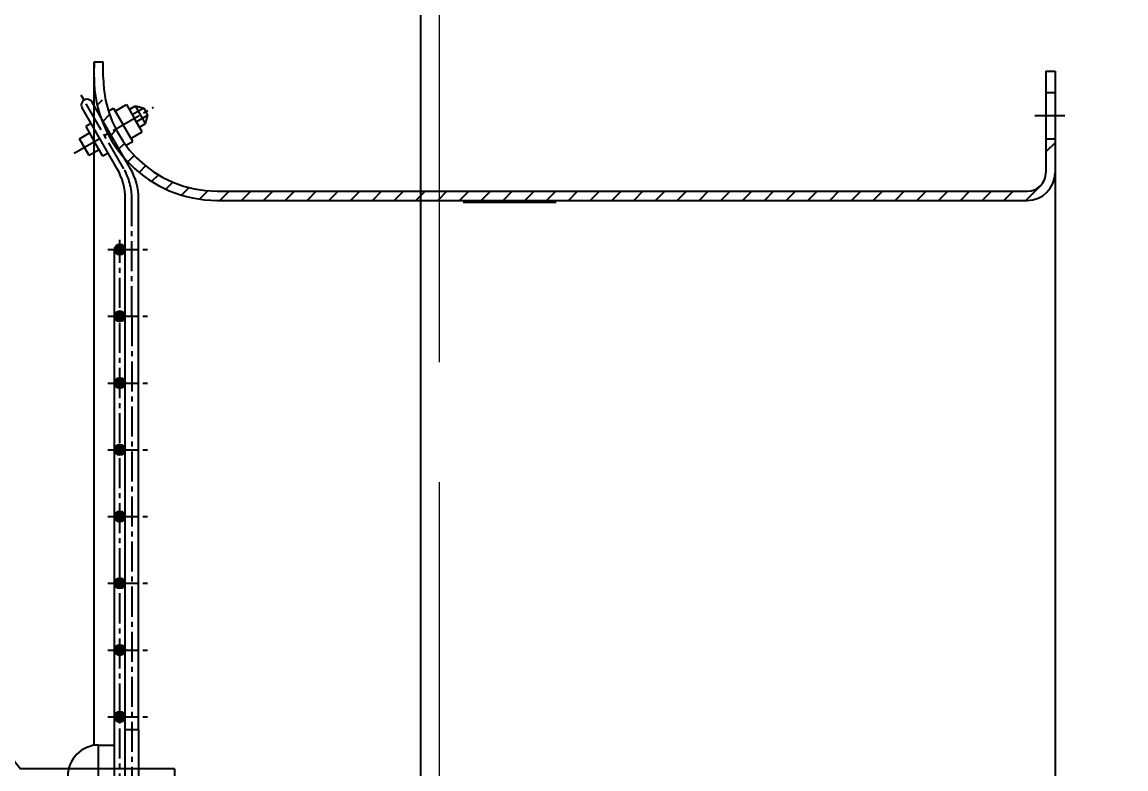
# Model space of a CAD drawing. Header units: millimetres. Extents: x 35720 to 50764, y -47170 to -36532.
# Drawn here: x 37527.4 to 37885.7, y -39474.9 to -39232.5 of the extents above; entities that cross this region are included whole.
import ezdxf

# ---------------------------------------------------------------- set-up
doc = ezdxf.new("R2010")
doc.units = ezdxf.units.MM
doc.header["$LTSCALE"] = 13
for name, pattern in [('ACAD_ISO02W100', [15, 12, -3]), ('CENTER', [50.800000000000004, 31.75, -6.35, 6.35, -6.35]), ('CENTER2', [1.125, 0.75, -0.125, 0.125, -0.125])]:
    doc.linetypes.add(name, pattern=pattern)
doc.layers.get('0').update_dxf_attribs({"color": 1, "linetype": 'CENTER'})
for name, color, linetype in [('01', 7, 'Continuous'), ('3中心线层', 1, 'CENTER'), ('DIM', 4, 'Continuous'), ('中心线', 1, 'CENTER2'), ('粗实线', 4, 'Continuous')]:
    doc.layers.add(name, color=color, linetype=linetype)
doc.layers.add('DAS', color=3, linetype='ACAD_ISO02W100', lineweight=18)
doc.layers.add('zxx', color=6, linetype='CENTER', lineweight=15)
doc.styles.get("Standard").update_dxf_attribs({"font": 'gbenor.shx', "bigfont": 'gbcbig.shx'})
doc.dimstyles.new('丁晓菲', dxfattribs={"dimscale": 15, "dimtxt": 3.5, "dimasz": 2.5, "dimexe": 1.5, "dimexo": 0, "dimgap": 0.5, "dimtad": 1, "dimtoh": 1, "dimtxsty": 'Standard', "dimcen": 2.5, "dimclrd": 3, "dimclre": 3, "dimclrt": 2, "dimadec": 0, "dimazin": 0, "dimtfac": 1, "dimtmove": 0, "dimatfit": 2, "dimfxl": 0, "dimarcsym": 0})

# ---------------------------------------------------------------- blocks, each defined once
blk = doc.blocks.new('0230313405230.')
at = {"layer": '01', "ltscale": 45.62853753303716}
blk.add_lwpolyline([(55438.72882520084, -30048.17770024756), (57500.72882520084, -30048.17770024756), (57500.72882520084, -32198.17770024754), (55438.72882520084, -32198.17770024754)], close=True, dxfattribs=at)
at = {"layer": 'DAS', "color": 3}
blk.add_line((55444.72882520084, -30048.17770024756), (55444.72882520084, -32198.17770024754), dxfattribs=at)
blk = doc.blocks.new('101320.')
at = {"layer": '粗实线'}
h = blk.add_hatch(color=256, dxfattribs=at)
edge = h.paths.add_edge_path(flags=0)
edge.add_arc((35007.05995624753, -8045.392401133256), 1.733280010330418, 270.0000003416831, 360.000005466073)
edge.add_line((35008.79323625786, -8045.392400967899), (35007.05995625786, -8045.392401143588))
edge.add_line((35007.05995625787, -8045.392401143588), (35007.05995625787, -8047.125681143585))
edge = h.paths.add_edge_path(flags=0)
edge.add_line((35007.05995625787, -8047.125681143585), (35007.05995625787, -8045.392401143588))
edge.add_line((35007.05995625787, -8045.392401143588), (35005.32667625787, -8045.392401143588))
edge.add_arc((35007.05995626821, -8045.392401133248), 1.733280010338603, 180.0000003417883, 269.9999996581966)
edge = h.paths.add_edge_path(flags=0)
edge.add_line((35005.32667625787, -8045.392401143588), (35007.05995625787, -8045.392401143588))
edge.add_line((35007.05995625787, -8045.392401143588), (35007.05995625787, -8043.659121143584))
edge.add_arc((35007.05995626821, -8045.392401153924), 1.733280010340422, 90.00000034174325, 180.0000054664037)
edge.add_line((35005.32667625787, -8045.392401319291), (35005.32667625787, -8045.392401143588))
edge = h.paths.add_edge_path(flags=0)
edge.add_line((35007.05995625787, -8045.392401143588), (35008.79323625787, -8045.392401143588))
edge.add_arc((35007.05995624753, -8045.392401153922), 1.733280010335875, 3.415929213062036e-07, 89.99999965840708)
edge.add_line((35007.05995625786, -8043.659121143586), (35007.05995625787, -8045.392401143588))
h = blk.add_hatch(color=256, dxfattribs=at)
edge = h.paths.add_edge_path(flags=0)
edge.add_arc((35007.05995624753, -8045.392401133256), 1.733280010330418, 270.0000003416831, 360.000005466073)
edge.add_line((35008.79323625786, -8045.392400967899), (35007.05995625786, -8045.392401143588))
edge.add_line((35007.05995625787, -8045.392401143588), (35007.05995625787, -8047.125681143585))
edge = h.paths.add_edge_path(flags=0)
edge.add_line((35007.05995625787, -8047.125681143585), (35007.05995625787, -8045.392401143588))
edge.add_line((35007.05995625787, -8045.392401143588), (35005.32667625787, -8045.392401143588))
edge.add_arc((35007.05995626821, -8045.392401133248), 1.733280010338603, 180.0000003417883, 269.9999996581966)
edge = h.paths.add_edge_path(flags=0)
edge.add_line((35005.32667625787, -8045.392401143588), (35007.05995625787, -8045.392401143588))
edge.add_line((35007.05995625787, -8045.392401143588), (35007.05995625787, -8043.659121143584))
edge.add_arc((35007.05995626821, -8045.392401153924), 1.733280010340422, 90.00000034174325, 180.0000054664037)
edge.add_line((35005.32667625787, -8045.392401319291), (35005.32667625787, -8045.392401143588))
edge = h.paths.add_edge_path(flags=0)
edge.add_line((35007.05995625787, -8045.392401143588), (35008.79323625787, -8045.392401143588))
edge.add_arc((35007.05995624753, -8045.392401153922), 1.733280010335875, 3.415929213062036e-07, 89.99999965840708)
edge.add_line((35007.05995625786, -8043.659121143586), (35007.05995625787, -8045.392401143588))
h = blk.add_hatch(color=256, dxfattribs=at)
edge = h.paths.add_edge_path(flags=0)
edge.add_arc((35007.05995624753, -8067.058401133254), 1.733280010333601, 270.0000003418033, 360.0000054678017)
edge.add_line((35008.79323625786, -8067.058400967846), (35007.05995625787, -8067.058401143586))
edge.add_line((35007.05995625787, -8067.058401143586), (35007.05995625787, -8068.791681143586))
edge = h.paths.add_edge_path(flags=0)
edge.add_line((35007.05995625787, -8068.791681143586), (35007.05995625787, -8067.058401143586))
edge.add_line((35007.05995625787, -8067.058401143586), (35005.32667625787, -8067.058401143586))
edge.add_arc((35007.0599562682, -8067.058401133254), 1.733280010333146, 180.0000003415178, 269.9999996584672)
edge = h.paths.add_edge_path(flags=0)
edge.add_line((35005.32667625787, -8067.058401143586), (35007.05995625787, -8067.058401143586))
edge.add_line((35007.05995625787, -8067.058401143586), (35007.05995625787, -8065.325121143585))
edge.add_arc((35007.0599562682, -8067.058401153913), 1.733280010328144, 90.0000003415328, 180.0000054650508)
edge.add_line((35005.32667625787, -8067.058401319238), (35005.32667625787, -8067.058401143585))
edge = h.paths.add_edge_path(flags=0)
edge.add_line((35007.05995625787, -8067.058401143586), (35008.79323625787, -8067.058401143586))
edge.add_arc((35007.05995624754, -8067.058401153915), 1.733280010330418, 3.414576310286413e-07, 89.99999965849727)
edge.add_line((35007.05995625786, -8065.325121143585), (35007.05995625786, -8067.058401143586))
h = blk.add_hatch(color=256, dxfattribs=at)
edge = h.paths.add_edge_path(flags=0)
edge.add_arc((35007.05995624753, -8067.058401133254), 1.733280010333601, 270.0000003418033, 360.0000054678017)
edge.add_line((35008.79323625786, -8067.058400967846), (35007.05995625787, -8067.058401143586))
edge.add_line((35007.05995625787, -8067.058401143586), (35007.05995625787, -8068.791681143586))
edge = h.paths.add_edge_path(flags=0)
edge.add_line((35007.05995625787, -8068.791681143586), (35007.05995625787, -8067.058401143586))
edge.add_line((35007.05995625787, -8067.058401143586), (35005.32667625787, -8067.058401143586))
edge.add_arc((35007.0599562682, -8067.058401133254), 1.733280010333146, 180.0000003415178, 269.9999996584672)
edge = h.paths.add_edge_path(flags=0)
edge.add_line((35005.32667625787, -8067.058401143586), (35007.05995625787, -8067.058401143586))
edge.add_line((35007.05995625787, -8067.058401143586), (35007.05995625787, -8065.325121143585))
edge.add_arc((35007.0599562682, -8067.058401153913), 1.733280010328144, 90.0000003415328, 180.0000054650508)
edge.add_line((35005.32667625787, -8067.058401319238), (35005.32667625787, -8067.058401143585))
edge = h.paths.add_edge_path(flags=0)
edge.add_line((35007.05995625787, -8067.058401143586), (35008.79323625787, -8067.058401143586))
edge.add_arc((35007.05995624754, -8067.058401153915), 1.733280010330418, 3.414576310286413e-07, 89.99999965849727)
edge.add_line((35007.05995625786, -8065.325121143585), (35007.05995625786, -8067.058401143586))
h = blk.add_hatch(color=256, dxfattribs=at)
edge = h.paths.add_edge_path(flags=0)
edge.add_arc((35007.05995624753, -8088.724401133255), 1.733280010333146, 270.000000341623, 360.0000054666141)
edge.add_line((35008.79323625786, -8088.724400967882), (35007.05995625787, -8088.724401143582))
edge.add_line((35007.05995625787, -8088.724401143583), (35007.05995625787, -8090.457681143584))
edge = h.paths.add_edge_path(flags=0)
edge.add_line((35007.05995625787, -8090.457681143584), (35007.05995625787, -8088.724401143583))
edge.add_line((35007.05995625787, -8088.724401143583), (35005.32667625787, -8088.724401143583))
edge.add_arc((35007.0599562682, -8088.72440113325), 1.733280010334056, 180.0000003415628, 269.999999658407)
edge = h.paths.add_edge_path(flags=0)
edge.add_line((35005.32667625787, -8088.724401143583), (35007.05995625787, -8088.724401143583))
edge.add_line((35007.05995625787, -8088.724401143583), (35007.05995625787, -8086.991121143583))
edge.add_arc((35007.0599562682, -8088.724401153917), 1.733280010334056, 90.0000003415328, 180.0000054668998)
edge.add_line((35005.32667625787, -8088.724401319298), (35005.32667625787, -8088.724401143582))
edge = h.paths.add_edge_path(flags=0)
edge.add_line((35007.05995625787, -8088.724401143583), (35008.79323625787, -8088.724401143583))
edge.add_arc((35007.05995624753, -8088.724401153921), 1.733280010336784, 3.417131793314798e-07, 89.99999965825677)
edge.add_line((35007.05995625787, -8086.991121143584), (35007.05995625787, -8088.724401143583))
h = blk.add_hatch(color=256, dxfattribs=at)
edge = h.paths.add_edge_path(flags=0)
edge.add_arc((35007.05995624753, -8088.724401133255), 1.733280010333146, 270.000000341623, 360.0000054666141)
edge.add_line((35008.79323625786, -8088.724400967882), (35007.05995625787, -8088.724401143582))
edge.add_line((35007.05995625787, -8088.724401143583), (35007.05995625787, -8090.457681143584))
edge = h.paths.add_edge_path(flags=0)
edge.add_line((35007.05995625787, -8090.457681143584), (35007.05995625787, -8088.724401143583))
edge.add_line((35007.05995625787, -8088.724401143583), (35005.32667625787, -8088.724401143583))
edge.add_arc((35007.0599562682, -8088.72440113325), 1.733280010334056, 180.0000003415628, 269.999999658407)
edge = h.paths.add_edge_path(flags=0)
edge.add_line((35005.32667625787, -8088.724401143583), (35007.05995625787, -8088.724401143583))
edge.add_line((35007.05995625787, -8088.724401143583), (35007.05995625787, -8086.991121143583))
edge.add_arc((35007.0599562682, -8088.724401153917), 1.733280010334056, 90.0000003415328, 180.0000054668998)
edge.add_line((35005.32667625787, -8088.724401319298), (35005.32667625787, -8088.724401143582))
edge = h.paths.add_edge_path(flags=0)
edge.add_line((35007.05995625787, -8088.724401143583), (35008.79323625787, -8088.724401143583))
edge.add_arc((35007.05995624753, -8088.724401153921), 1.733280010336784, 3.417131793314798e-07, 89.99999965825677)
edge.add_line((35007.05995625787, -8086.991121143584), (35007.05995625787, -8088.724401143583))
h = blk.add_hatch(color=256, dxfattribs=at)
edge = h.paths.add_edge_path(flags=0)
edge.add_arc((35007.05995624753, -8110.390401133256), 1.733280010332237, 270.0000003417432, 360.0000054670952)
edge.add_line((35008.79323625786, -8110.390400967868), (35007.05995625787, -8110.390401143583))
edge.add_line((35007.05995625787, -8110.390401143584), (35007.05995625787, -8112.123681143585))
edge = h.paths.add_edge_path(flags=0)
edge.add_line((35007.05995625787, -8112.123681143585), (35007.05995625787, -8110.390401143584))
edge.add_line((35007.05995625787, -8110.390401143584), (35005.32667625787, -8110.390401143584))
edge.add_arc((35007.0599562682, -8110.390401133246), 1.733280010336784, 180.0000003417282, 269.9999996583169)
edge = h.paths.add_edge_path(flags=0)
edge.add_line((35005.32667625787, -8110.390401143584), (35007.05995625787, -8110.390401143584))
edge.add_line((35007.05995625787, -8110.390401143584), (35007.05995625787, -8108.657121143588))
edge.add_arc((35007.0599562682, -8110.390401153918), 1.733280010330873, 90.00000034150273, 180.0000054646599)
edge.add_line((35005.32667625787, -8110.390401319231), (35005.32667625787, -8110.390401143583))
edge = h.paths.add_edge_path(flags=0)
edge.add_line((35007.05995625787, -8110.390401143584), (35008.79323625787, -8110.390401143584))
edge.add_arc((35007.05995624754, -8110.390401153918), 1.733280010329509, 3.415929213074584e-07, 89.99999965837702)
edge.add_line((35007.05995625787, -8108.657121143588), (35007.05995625787, -8110.390401143584))
h = blk.add_hatch(color=256, dxfattribs=at)
edge = h.paths.add_edge_path(flags=0)
edge.add_arc((35007.05995624753, -8110.390401133256), 1.733280010332237, 270.0000003417432, 360.0000054670952)
edge.add_line((35008.79323625786, -8110.390400967868), (35007.05995625787, -8110.390401143583))
edge.add_line((35007.05995625787, -8110.390401143584), (35007.05995625787, -8112.123681143585))
edge = h.paths.add_edge_path(flags=0)
edge.add_line((35007.05995625787, -8112.123681143585), (35007.05995625787, -8110.390401143584))
edge.add_line((35007.05995625787, -8110.390401143584), (35005.32667625787, -8110.390401143584))
edge.add_arc((35007.0599562682, -8110.390401133246), 1.733280010336784, 180.0000003417282, 269.9999996583169)
edge = h.paths.add_edge_path(flags=0)
edge.add_line((35005.32667625787, -8110.390401143584), (35007.05995625787, -8110.390401143584))
edge.add_line((35007.05995625787, -8110.390401143584), (35007.05995625787, -8108.657121143588))
edge.add_arc((35007.0599562682, -8110.390401153918), 1.733280010330873, 90.00000034150273, 180.0000054646599)
edge.add_line((35005.32667625787, -8110.390401319231), (35005.32667625787, -8110.390401143583))
edge = h.paths.add_edge_path(flags=0)
edge.add_line((35007.05995625787, -8110.390401143584), (35008.79323625787, -8110.390401143584))
edge.add_arc((35007.05995624754, -8110.390401153918), 1.733280010329509, 3.415929213074584e-07, 89.99999965837702)
edge.add_line((35007.05995625787, -8108.657121143588), (35007.05995625787, -8110.390401143584))
h = blk.add_hatch(color=256, dxfattribs=at)
edge = h.paths.add_edge_path(flags=0)
edge.add_arc((35007.05995624753, -8132.056401133254), 1.733280010331328, 270.0000003416831, 360.0000054668697)
edge.add_line((35008.79323625786, -8132.056400967873), (35007.05995625787, -8132.056401143585))
edge.add_line((35007.05995625787, -8132.056401143585), (35007.05995625787, -8133.789681143586))
edge = h.paths.add_edge_path(flags=0)
edge.add_line((35007.05995625787, -8133.789681143586), (35007.05995625787, -8132.056401143585))
edge.add_line((35007.05995625787, -8132.056401143585), (35005.32667625787, -8132.056401143585))
edge.add_arc((35007.05995626822, -8132.056401133241), 1.733280010346789, 180.0000003419236, 269.9999996580764)
edge = h.paths.add_edge_path(flags=0)
edge.add_line((35005.32667625787, -8132.056401143585), (35007.05995625787, -8132.056401143585))
edge.add_line((35007.05995625787, -8132.056401143585), (35007.05995625787, -8130.323121143585))
edge.add_arc((35007.05995626822, -8132.056401153926), 1.733280010342241, 90.0000003419537, 180.0000054663285)
edge.add_line((35005.32667625787, -8132.056401319291), (35005.32667625787, -8132.056401143584))
edge = h.paths.add_edge_path(flags=0)
edge.add_line((35007.05995625787, -8132.056401143585), (35008.79323625787, -8132.056401143585))
edge.add_arc((35007.05995624754, -8132.056401153912), 1.733280010329509, 3.413674375097286e-07, 89.99999965861753)
edge.add_line((35007.05995625786, -8130.323121143581), (35007.05995625787, -8132.056401143584))
h = blk.add_hatch(color=256, dxfattribs=at)
edge = h.paths.add_edge_path(flags=0)
edge.add_arc((35007.05995624753, -8132.056401133254), 1.733280010331328, 270.0000003416831, 360.0000054668697)
edge.add_line((35008.79323625786, -8132.056400967873), (35007.05995625787, -8132.056401143585))
edge.add_line((35007.05995625787, -8132.056401143585), (35007.05995625787, -8133.789681143586))
edge = h.paths.add_edge_path(flags=0)
edge.add_line((35007.05995625787, -8133.789681143586), (35007.05995625787, -8132.056401143585))
edge.add_line((35007.05995625787, -8132.056401143585), (35005.32667625787, -8132.056401143585))
edge.add_arc((35007.05995626822, -8132.056401133241), 1.733280010346789, 180.0000003419236, 269.9999996580764)
edge = h.paths.add_edge_path(flags=0)
edge.add_line((35005.32667625787, -8132.056401143585), (35007.05995625787, -8132.056401143585))
edge.add_line((35007.05995625787, -8132.056401143585), (35007.05995625787, -8130.323121143585))
edge.add_arc((35007.05995626822, -8132.056401153926), 1.733280010342241, 90.0000003419537, 180.0000054663285)
edge.add_line((35005.32667625787, -8132.056401319291), (35005.32667625787, -8132.056401143584))
edge = h.paths.add_edge_path(flags=0)
edge.add_line((35007.05995625787, -8132.056401143585), (35008.79323625787, -8132.056401143585))
edge.add_arc((35007.05995624754, -8132.056401153912), 1.733280010329509, 3.413674375097286e-07, 89.99999965861753)
edge.add_line((35007.05995625786, -8130.323121143581), (35007.05995625787, -8132.056401143584))
h = blk.add_hatch(color=256, dxfattribs=at)
edge = h.paths.add_edge_path(flags=0)
edge.add_arc((35007.05995624753, -8153.722401133251), 1.733280010332237, 270.000000341623, 360.0000054666141)
edge.add_line((35008.79323625786, -8153.722400967878), (35007.05995625787, -8153.722401143583))
edge.add_line((35007.05995625787, -8153.722401143583), (35007.05995625787, -8155.455681143583))
edge = h.paths.add_edge_path(flags=0)
edge.add_line((35007.05995625787, -8155.455681143583), (35007.05995625787, -8153.722401143583))
edge.add_line((35007.05995625787, -8153.722401143583), (35005.32667625787, -8153.722401143583))
edge.add_arc((35007.0599562682, -8153.722401133249), 1.733280010334965, 180.0000003415779, 269.9999996584071)
edge = h.paths.add_edge_path(flags=0)
edge.add_line((35005.32667625787, -8153.722401143583), (35007.05995625787, -8153.722401143583))
edge.add_line((35007.05995625787, -8153.722401143583), (35007.05995625787, -8151.989121143586))
edge.add_arc((35007.05995626821, -8153.722401153922), 1.733280010335875, 90.00000034174325, 180.0000054659678)
edge.add_line((35005.32667625787, -8153.722401319275), (35005.32667625787, -8153.722401143583))
edge = h.paths.add_edge_path(flags=0)
edge.add_line((35007.05995625787, -8153.722401143583), (35008.79323625787, -8153.722401143583))
edge.add_arc((35007.05995624754, -8153.722401153918), 1.733280010329509, 3.416530503201863e-07, 89.99999965834695)
edge.add_line((35007.05995625787, -8151.989121143588), (35007.05995625787, -8153.722401143583))
h = blk.add_hatch(color=256, dxfattribs=at)
edge = h.paths.add_edge_path(flags=0)
edge.add_arc((35007.05995624753, -8153.722401133251), 1.733280010332237, 270.000000341623, 360.0000054666141)
edge.add_line((35008.79323625786, -8153.722400967878), (35007.05995625787, -8153.722401143583))
edge.add_line((35007.05995625787, -8153.722401143583), (35007.05995625787, -8155.455681143583))
edge = h.paths.add_edge_path(flags=0)
edge.add_line((35007.05995625787, -8155.455681143583), (35007.05995625787, -8153.722401143583))
edge.add_line((35007.05995625787, -8153.722401143583), (35005.32667625787, -8153.722401143583))
edge.add_arc((35007.0599562682, -8153.722401133249), 1.733280010334965, 180.0000003415779, 269.9999996584071)
edge = h.paths.add_edge_path(flags=0)
edge.add_line((35005.32667625787, -8153.722401143583), (35007.05995625787, -8153.722401143583))
edge.add_line((35007.05995625787, -8153.722401143583), (35007.05995625787, -8151.989121143586))
edge.add_arc((35007.05995626821, -8153.722401153922), 1.733280010335875, 90.00000034174325, 180.0000054659678)
edge.add_line((35005.32667625787, -8153.722401319275), (35005.32667625787, -8153.722401143583))
edge = h.paths.add_edge_path(flags=0)
edge.add_line((35007.05995625787, -8153.722401143583), (35008.79323625787, -8153.722401143583))
edge.add_arc((35007.05995624754, -8153.722401153918), 1.733280010329509, 3.416530503201863e-07, 89.99999965834695)
edge.add_line((35007.05995625787, -8151.989121143588), (35007.05995625787, -8153.722401143583))
h = blk.add_hatch(color=256, dxfattribs=at)
edge = h.paths.add_edge_path(flags=0)
edge.add_arc((35007.05995624753, -8175.388401133251), 1.733280010335875, 270.0000003418033, 360.0000054678318)
edge.add_line((35008.79323625786, -8175.388400967841), (35007.05995625787, -8175.388401143588))
edge.add_line((35007.05995625787, -8175.388401143588), (35007.05995625787, -8177.121681143588))
edge = h.paths.add_edge_path(flags=0)
edge.add_line((35007.05995625787, -8177.121681143588), (35007.05995625787, -8175.388401143588))
edge.add_line((35007.05995625787, -8175.388401143588), (35005.32667625787, -8175.388401143588))
edge.add_arc((35007.05995626821, -8175.388401133248), 1.733280010338603, 180.0000003417432, 269.9999996582568)
edge = h.paths.add_edge_path(flags=0)
edge.add_line((35005.32667625787, -8175.388401143588), (35007.05995625787, -8175.388401143588))
edge.add_line((35007.05995625787, -8175.388401143588), (35007.05995625787, -8173.655121143587))
edge.add_arc((35007.05995626821, -8175.388401153923), 1.733280010336784, 90.0000003417733, 180.0000054656671)
edge.add_line((35005.32667625787, -8175.388401319267), (35005.32667625787, -8175.388401143587))
edge = h.paths.add_edge_path(flags=0)
edge.add_line((35007.05995625787, -8175.388401143588), (35008.79323625787, -8175.388401143588))
edge.add_arc((35007.05995624753, -8175.388401153919), 1.733280010334056, 3.415628568001983e-07, 89.99999965840708)
edge.add_line((35007.05995625786, -8173.655121143586), (35007.05995625787, -8175.388401143588))
h = blk.add_hatch(color=256, dxfattribs=at)
edge = h.paths.add_edge_path(flags=0)
edge.add_arc((35007.05995624753, -8175.388401133251), 1.733280010335875, 270.0000003418033, 360.0000054678318)
edge.add_line((35008.79323625786, -8175.388400967841), (35007.05995625787, -8175.388401143588))
edge.add_line((35007.05995625787, -8175.388401143588), (35007.05995625787, -8177.121681143588))
edge = h.paths.add_edge_path(flags=0)
edge.add_line((35007.05995625787, -8177.121681143588), (35007.05995625787, -8175.388401143588))
edge.add_line((35007.05995625787, -8175.388401143588), (35005.32667625787, -8175.388401143588))
edge.add_arc((35007.05995626821, -8175.388401133248), 1.733280010338603, 180.0000003417432, 269.9999996582568)
edge = h.paths.add_edge_path(flags=0)
edge.add_line((35005.32667625787, -8175.388401143588), (35007.05995625787, -8175.388401143588))
edge.add_line((35007.05995625787, -8175.388401143588), (35007.05995625787, -8173.655121143587))
edge.add_arc((35007.05995626821, -8175.388401153923), 1.733280010336784, 90.0000003417733, 180.0000054656671)
edge.add_line((35005.32667625787, -8175.388401319267), (35005.32667625787, -8175.388401143587))
edge = h.paths.add_edge_path(flags=0)
edge.add_line((35007.05995625787, -8175.388401143588), (35008.79323625787, -8175.388401143588))
edge.add_arc((35007.05995624753, -8175.388401153919), 1.733280010334056, 3.415628568001983e-07, 89.99999965840708)
edge.add_line((35007.05995625786, -8173.655121143586), (35007.05995625787, -8175.388401143588))
h = blk.add_hatch(color=256, dxfattribs=at)
edge = h.paths.add_edge_path(flags=0)
edge.add_arc((35007.05995624753, -8197.054401153917), 1.733280010332237, -4.004547179192741e-06, 90, ccw=False)
edge.add_line((35008.79323625786, -8197.054401275062), (35007.05995625787, -8197.054401143585))
edge.add_line((35007.05995625787, -8197.054401143585), (35007.05995625787, -8195.321121143585))
edge = h.paths.add_edge_path(flags=0)
edge.add_line((35007.05995625787, -8195.321121143585), (35007.05995625787, -8197.054401143585))
edge.add_line((35007.05995625787, -8197.054401143585), (35005.32667625787, -8197.054401143585))
edge.add_arc((35007.0599562682, -8197.054401153915), 1.733280010329509, 90.00000034147263, 179.9999996585273, ccw=False)
edge = h.paths.add_edge_path(flags=0)
edge.add_line((35005.32667625787, -8197.054401143585), (35007.05995625787, -8197.054401143585))
edge.add_line((35007.05995625787, -8197.054401143585), (35007.05995625787, -8198.787681143582))
edge.add_arc((35007.0599562682, -8197.05440113325), 1.733280010331328, 180.0000040045171, 269.9999996586175, ccw=False)
edge.add_line((35005.32667625787, -8197.054401254392), (35005.32667625787, -8197.054401143585))
edge = h.paths.add_edge_path(flags=0)
edge.add_line((35007.05995625787, -8197.054401143585), (35008.79323625787, -8197.054401143585))
edge.add_arc((35007.05995624754, -8197.054401133248), 1.733280010333146, 270.00000034165305, 359.9999996583169, ccw=False)
edge.add_line((35007.05995625787, -8198.787681143582), (35007.05995625787, -8197.054401143585))
h = blk.add_hatch(color=256, dxfattribs=at)
edge = h.paths.add_edge_path(flags=0)
edge.add_arc((35007.05995624753, -8197.054401153917), 1.733280010332237, -4.004547179192741e-06, 90, ccw=False)
edge.add_line((35008.79323625786, -8197.054401275062), (35007.05995625787, -8197.054401143585))
edge.add_line((35007.05995625787, -8197.054401143585), (35007.05995625787, -8195.321121143585))
edge = h.paths.add_edge_path(flags=0)
edge.add_line((35007.05995625787, -8195.321121143585), (35007.05995625787, -8197.054401143585))
edge.add_line((35007.05995625787, -8197.054401143585), (35005.32667625787, -8197.054401143585))
edge.add_arc((35007.0599562682, -8197.054401153915), 1.733280010329509, 90.00000034147263, 179.9999996585273, ccw=False)
edge = h.paths.add_edge_path(flags=0)
edge.add_line((35005.32667625787, -8197.054401143585), (35007.05995625787, -8197.054401143585))
edge.add_line((35007.05995625787, -8197.054401143585), (35007.05995625787, -8198.787681143582))
edge.add_arc((35007.0599562682, -8197.05440113325), 1.733280010331328, 180.0000040045171, 269.9999996586175, ccw=False)
edge.add_line((35005.32667625787, -8197.054401254392), (35005.32667625787, -8197.054401143585))
edge = h.paths.add_edge_path(flags=0)
edge.add_line((35007.05995625787, -8197.054401143585), (35008.79323625787, -8197.054401143585))
edge.add_arc((35007.05995624754, -8197.054401133248), 1.733280010333146, 270.00000034165305, 359.9999996583169, ccw=False)
edge.add_line((35007.05995625787, -8198.787681143582), (35007.05995625787, -8197.054401143585))
for p, q in [((34708.20734039284, -8217.746579483452), (34712.95980116658, -8212.989220174295)), ((34717.0308689739, -8215.989220179234), (34720.03086897877, -8212.989220174293)), ((34724.09149965284, -8215.999657311937), (34727.10193679063, -8212.98922017422)), ((34731.17300460162, -8215.989220175152), (34734.17300460256, -8212.989220174453)), ((34738.24407241354, -8215.989220174915), (34741.24407241401, -8212.98922017445)), ((34745.315140225, -8215.989220175148), (34748.31514022547, -8212.989220174682)), ((34752.38620803692, -8215.989220174915), (34755.38620803785, -8212.989220174217)), ((34759.45727584931, -8215.989220174682), (34762.45727584931, -8212.989220174682)), ((34766.52834366076, -8215.989220174915), (34769.52834366076, -8212.989220174915)), ((34773.59941147315, -8215.98922017445), (34776.59941147315, -8212.989220174682)), ((34780.67047928461, -8215.989220174913), (34783.67047928461, -8212.989220174913)), ((34787.74154709699, -8215.98922017468), (34790.74154709699, -8212.98922017468)), ((34794.81261490798, -8215.989220175612), (34797.81261490845, -8212.989220175146)), ((34801.88368272037, -8215.989220174913), (34804.88368272084, -8212.989220174215)), ((34808.95475053229, -8215.989220174448), (34811.95475053322, -8212.989220173982)), ((34816.02581834421, -8215.989220174913), (34819.02581834468, -8212.989220174215)), ((34823.09688615613, -8215.989220174448), (34826.09688615707, -8212.989220173982)), ((34830.16795396806, -8215.989220174913), (34833.16795396852, -8212.989220174448)), ((34837.23902177998, -8215.98922017468), (34840.23902178044, -8212.989220173982)), ((34844.31008959236, -8215.989220174448), (34847.31008959283, -8212.98922017375)), ((34851.38115740382, -8215.98922017468), (34854.38115740428, -8212.989220173982)), ((34858.45222521527, -8215.989220174448), (34861.45222521621, -8212.989220173982)), ((34865.5232930272, -8215.989220174679), (34868.5232930272, -8212.989220174679)), ((34872.59436083912, -8215.989220174446), (34875.59436083912, -8212.989220174677)), ((34879.66542865104, -8215.98922017491), (34882.66542865104, -8212.989220174677)), ((34886.73649646343, -8215.989220174211), (34889.73649646296, -8212.989220174677)), ((34893.80756427442, -8215.989220175143), (34896.80756427442, -8212.98922017491)), ((34900.87863208634, -8215.98922017491), (34903.8786320868, -8212.989220174677)), ((34907.94969989919, -8215.989220174211), (34910.94969989872, -8212.989220174444)), ((34915.02076771018, -8215.989220174677), (34918.02076771064, -8212.989220174444)), ((34922.09183552303, -8215.989220173746), (34925.0918355221, -8212.98922017491)), ((34929.16290333402, -8215.989220174677), (34932.16290333402, -8212.989220174444)), ((34936.23397114641, -8215.989220173979), (34939.23397114641, -8212.989220174444)), ((34943.30503895833, -8215.989220174211), (34946.30503895833, -8212.989220173979)), ((34950.37610676885, -8215.989220175376), (34953.37610676932, -8212.989220175143)), ((34957.44717458171, -8215.989220174444), (34960.44717458171, -8212.98922017491)), ((34964.51824239409, -8215.989220174444), (34967.51824239409, -8212.989220173979)), ((34971.58931020601, -8215.989220174211), (34974.58931020508, -8212.989220175143)), ((34978.53185998453, -8216.117738206787), (34981.23923765696, -8213.410360535458)), ((34984.58583522039, -8217.134830783314), (34987.02126655474, -8214.699399449066)), ((34989.87486716003, -8218.916866655709), (34992.14975542769, -8216.641978388598)), ((34994.55779612058, -8221.305005507284), (34996.73823219698, -8219.124569430574)), ((34998.71503786156, -8224.21883157817), (35000.84734007485, -8222.0865293651)), ((35002.38409109499, -8227.620846156387), (35004.50630650989, -8225.49863074148)), ((34703.44998107712, -8231.712243699892), (34706.44998107665, -8228.712243699892)), ((35005.57247269622, -8231.503532366849), (35007.72105689308, -8229.354948170374)), ((35008.26019614898, -8235.886876725821), (35010.47590244745, -8233.671170428024)), ((35010.39323757946, -8240.82490310723), (35012.72923082484, -8238.488909862059)), ((35012.7999883243, -8245.48922017444), (35014.40090370852, -8243.888304790093))]:
    blk.add_line(p, q)
at = {"layer": 'zxx'}
blk.add_line((34700.26548587206, -8240.489220174297), (34710.01477855005, -8240.489220174295), dxfattribs=at)
at = {"layer": '中心线'}
for p, q in [((35003.16007625787, -8175.388401143584), (35003.16007625787, -7742.068401143588)), ((35003.16007625787, -8175.388401143584), (35003.16007625787, -7742.068401143588)), ((35007.05995625787, -7958.728401143584), (35007.05995625787, -8178.054336839181)), ((35007.05995625787, -7958.728401143584), (35007.05995625787, -8200.207487360709)), ((35010.94279495557, -8045.392401143585), (34998.09608934749, -8045.392401143585)), ((35010.94279495557, -8045.392401143585), (34998.09608934749, -8045.392401143585)), ((35010.94279495557, -8067.058401143586), (34998.09608934749, -8067.058401143586)), ((35010.94279495557, -8067.058401143586), (34998.09608934749, -8067.058401143586)), ((35010.94279495557, -8088.724401143583), (34998.09608934749, -8088.724401143583)), ((35010.94279495557, -8088.724401143583), (34998.09608934749, -8088.724401143583)), ((35010.94279495557, -8110.390401143584), (34998.09608934749, -8110.390401143584)), ((35010.94279495557, -8110.390401143584), (34998.09608934749, -8110.390401143584)), ((35010.94279495557, -8132.056401143585), (34998.09608934749, -8132.056401143585)), ((35010.94279495557, -8132.056401143585), (34998.09608934749, -8132.056401143585)), ((35010.94279495557, -8153.722401143583), (34998.09608934749, -8153.722401143583)), ((35010.94279495557, -8153.722401143583), (34998.09608934749, -8153.722401143583)), ((35010.94279495557, -8175.388401143584), (34998.09608934749, -8175.388401143584)), ((35010.94279495557, -8175.388401143584), (34998.09608934749, -8175.388401143584)), ((35003.16007625787, -8175.388401143584), (35003.16007625787, -8213.495552660694)), ((35003.16007625787, -8175.388401143584), (35003.16007625787, -8213.495552660694)), ((35010.94279495557, -8197.054401143585), (34998.09608934749, -8197.054401143585)), ((35010.94279495557, -8197.054401143585), (34998.09608934749, -8197.054401143585)), ((35005.77250049932, -8223.245252660694), (35019.92861804998, -8247.76436749637)), ((35005.77250049932, -8223.245252660694), (35019.92861804998, -8247.76436749637)), ((35021.89904957675, -8228.371947417749), (34996.1101225247, -8243.261191393362)), ((34700.26548587206, -8240.489220174297), (34710.01477855005, -8240.489220174295))]:
    blk.add_line(p, q, dxfattribs=at)
blk.add_arc((35022.65947625787, -8213.495552660694), 19.49940000000061, 180, 210.0000000000624, dxfattribs=at)
blk.add_arc((35022.65947625787, -8213.495552660694), 19.49940000000061, 180, 210.0000000000624, dxfattribs=at)
at = {"layer": '粗实线'}
for p, q in [((35000.99347625787, -8041.124070042802), (35000.99347625787, -7742.068401143588)), ((35000.99347625787, -8041.124070042802), (35000.99347625787, -7742.068401143588)), ((35013.94998107624, -7881.22072956651), (35013.94998107624, -8036.22072956651)), ((35013.94998107624, -7881.22072956651), (35013.94998107624, -8036.22072956651)), ((34703.44998107624, -8254.989220174297), (34703.44998107624, -7957.989220174297)), ((34703.44998107624, -8254.989220174297), (34703.44998107624, -7957.989220174297)), ((35005.32667625787, -7958.728401143584), (35005.32667625787, -8175.388401143584)), ((35005.32667625787, -7958.728401143584), (35005.32667625787, -8175.388401143584)), ((35008.79323625787, -7958.728401143584), (35008.79323625787, -8175.388401143584)), ((35008.79323625787, -7958.728401143584), (35008.79323625787, -8197.054401143585)), ((35013.94998107624, -8036.22072956651), (35008.79323625787, -8036.22072956651)), ((35013.94998107624, -8036.22072956651), (35008.79323625787, -8036.22072956651)), ((35015.44998107624, -8036.107589533152), (35015.44998107624, -8257.987717393386)), ((35015.44998107624, -8036.107589533152), (35015.44998107624, -8257.987717393386)), ((35000.99347625787, -8041.124070042802), (35000.99347625788, -8175.388401143584)), ((35000.99347625787, -8041.124070042802), (35005.32667625787, -8041.124070042802)), ((35000.99347625787, -8041.124070042802), (35000.99347625788, -8175.388401143584)), ((35000.99347625787, -8041.124070042802), (35005.32667625787, -8041.124070042802)), ((35000.99347625787, -8175.388401143584), (35000.99347625787, -8213.495552660694)), ((35000.99347625787, -8175.388401143584), (35000.99347625787, -8213.495552660694)), ((35005.32667625787, -8175.388401143584), (35005.32667625787, -8213.495552660694)), ((35005.32667625787, -8175.388401143584), (35005.32667625787, -8213.495552660694)), ((34975.44998107624, -8212.989220174284), (34712.44998107624, -8212.989220174295)), ((34975.44998107624, -8212.989220174284), (34724.44998107624, -8212.989220174293)), ((34895.62549410339, -8212.392475881978), (34865.44998107624, -8212.392475881978)), ((34895.62549410339, -8212.392475881978), (34865.44998107624, -8212.392475881978)), ((34975.44998107624, -8215.989220174284), (34712.44998107624, -8215.989220174295)), ((34975.44998107624, -8215.989220174284), (34724.44998107624, -8215.989220174293)), ((34706.44998107624, -8254.989220174295), (34706.44998107624, -8221.989220174295)), ((34706.44998107624, -8254.989220174295), (34706.44998107624, -8221.989220174295)), ((35003.60590049931, -8223.245252660694), (35016.0965486237, -8244.879689831585)), ((35003.60590049931, -8223.245252660694), (35016.0965486237, -8244.879689831585)), ((35007.93910049932, -8223.245252660694), (35019.3464486237, -8243.003359191745)), ((35007.93910049932, -8223.245252660694), (35019.3464486237, -8243.003359191745)), ((35010.85037708937, -8228.303979537763), (35012.56424992214, -8227.31447459641)), ((35012.56424992214, -8227.31447459641), (35015.35584899933, -8232.149666032481)), ((35013.77610766323, -8229.41347377553), (35017.0253365039, -8227.537530629706)), ((35017.0253365039, -8227.537530629706), (35020.18481917612, -8233.009915143612)), ((35005.11210841603, -8230.872299012473), (35002.90082168836, -8232.148870697769)), ((34706.44998107624, -8232.989220174295), (34703.44998107624, -8232.989220174297)), ((34706.44998107624, -8232.989220174295), (34703.44998107624, -8232.989220174297)), ((35003.45975606373, -8233.116973434004), (34999.82167398951, -8235.217421098889)), ((34999.82167398951, -8235.217421098889), (35002.37684083192, -8239.643099891753)), ((35002.90082168836, -8232.148870697769), (35006.01492290614, -8237.542652226872)), ((35018.14744807653, -8236.984857468553), (35015.35584899933, -8232.149666032481)), ((35020.18481917612, -8233.009915143612), (35016.93559033544, -8234.885858289432)), ((34998.69339140025, -8237.91376184778), (34997.96134059269, -8240.645812655348)), ((34997.96134059269, -8240.645812655348), (35001.7071531351, -8238.483166775655)), ((35000.7071531351, -8236.751115968087), (34998.69339140025, -8237.91376184778)), ((34998.69339140025, -8237.91376184778), (35002.0327667939, -8243.697729695115)), ((35009.12902412391, -8242.936433755971), (35006.01492290614, -8237.542652226872)), ((35016.43357524377, -8237.974362409903), (35018.14744807653, -8236.984857468553)), ((34997.96134059269, -8240.645812655352), (34998.63102828951, -8241.80574577145)), ((34999.30071598633, -8242.965678887547), (34998.63102828951, -8241.80574577145)), ((34999.30071598633, -8242.965678887547), (35003.04652852874, -8240.803033007855)), ((35004.93200767432, -8244.068778684621), (35002.37684083192, -8239.643099891753)), ((35008.57008974854, -8241.96833101974), (35004.93200767432, -8244.068778684621)), ((35010.77618976129, -8241.986539594509), (35009.12902412391, -8242.936433755971)), ((35002.0327667939, -8243.697729695115), (34999.30071598633, -8242.965678887547)), ((35004.04652852874, -8242.535083815423), (35002.0327667939, -8243.697729695115)), ((34706.44998107624, -8247.989220174295), (34703.44998107624, -8247.989220174297)), ((34706.44998107624, -8247.989220174295), (34703.44998107624, -8247.989220174297)), ((35012.44998107624, -8252.989220174284), (35012.44998107624, -8257.987717393386)), ((35012.44998107624, -8252.989220174284), (35012.44998107624, -8257.987717393386)), ((34706.44998107624, -8254.989220174295), (34703.44998107624, -8254.989220174297)), ((34706.44998107624, -8254.989220174295), (34703.44998107624, -8254.989220174297)), ((35015.44998107624, -8257.989220174284), (35015.44998107624, -8255.989220174284)), ((35015.44998107624, -8257.989220174284), (35015.44998107624, -8255.989220174284)), ((35015.44998107624, -8257.987717393386), (35012.44998107624, -8257.987717393386)), ((35015.44998107624, -8257.987717393386), (35012.44998107624, -8257.987717393386))]:
    blk.add_line(p, q, dxfattribs=at)
for centre in [(35007.05995625787, -8045.392401143585), (35007.05995625787, -8045.392401143585), (35007.05995625787, -8067.058401143586), (35007.05995625787, -8067.058401143586), (35007.05995625787, -8088.724401143583), (35007.05995625787, -8088.724401143583), (35007.05995625787, -8110.390401143584), (35007.05995625787, -8110.390401143584), (35007.05995625787, -8132.056401143585), (35007.05995625787, -8132.056401143585), (35007.05995625787, -8153.722401143583), (35007.05995625787, -8153.722401143583), (35007.05995625787, -8175.388401143584), (35007.05995625787, -8175.388401143584), (35007.05995625787, -8197.054401143585), (35007.05995625787, -8197.054401143585)]:
    blk.add_circle(centre, 1.733279999999997, dxfattribs=at)
for centre, radius, start, end in [((35013.94998107624, -8026.22072956651), 10, 270, 0), ((35013.94998107624, -8026.22072956651), 10, 270, 0), ((34712.44998107624, -8221.989220174295), 9, 90, 180), ((34712.44998107624, -8221.989220174295), 9, 90, 180), ((34975.44998107624, -8252.989220174284), 40, 0, 90), ((34975.44998107624, -8252.989220174284), 40, 0, 90), ((35020.49287625787, -8213.495552660694), 19.49940000000061, 180, 210.0000000000624), ((35020.49287625787, -8213.495552660694), 19.49940000000061, 180, 210.0000000000624), ((35024.82607625787, -8213.495552660694), 19.49940000000061, 180, 210.0000000000624), ((35024.82607625787, -8213.495552660694), 19.49940000000061, 180, 210.0000000000624), ((34712.44998107624, -8221.989220174295), 6, 90, 180), ((34712.44998107624, -8221.989220174295), 6, 90, 180), ((34975.44998107624, -8252.989220174284), 37, 0, 90), ((34975.44998107624, -8252.989220174284), 37, 0, 90), ((35017.7214986237, -8243.941524511665), 1.876330639839165, 210.0000000000624, 30.00000000006242), ((35017.7214986237, -8243.941524511665), 1.876330639839165, 210.0000000000624, 30.00000000006242)]:
    blk.add_arc(centre, radius, start, end, dxfattribs=at)
blk = doc.blocks.new('ERGRG')
at = {"color": 7, "linetype": 'Continuous'}
for p, q in [((70.47247167330352, 525.6101133068), (50, 500)), ((130, 500), (109.5275283266965, 525.6101133068)), ((0, 500), (0, 0)), ((0, 500), (50, 500)), ((180.2902195641946, 500), (130, 500)), ((177, 497.5), (177, 500)), ((180.7077388670004, 499.9708042062998), (215.062063093399, 493.7372104567999)), ((177, 497.5), (180.3251829701039, 497.5)), ((180, 0), (180, 497.5)), ((180.359806114604, 497.4951340344001), (214.7141303410026, 491.2615402850001)), ((214.7141303410026, 491.2615402850001), (215.062063093399, 493.7372104567999)), ((207, 485), (184, 485)), ((207, 485), (207, 482)), ((182, 483), (182, 5)), ((207, 482), (210, 482)), ((210, 8), (210, 482)), ((185, 472.5), (182, 472.5)), ((182, 452), (180.5, 452)), ((182, 449.5), (180.5, 449.5)), ((180, 35.5), (182, 35.5)), ((180.5, 33), (182, 33)), ((182, 8), (185, 8)), ((210, 8), (207, 8)), ((207, 8), (207, 5)), ((182, 5), (207, 5)), ((180, 0), (0, 0))]:
    blk.add_line(p, q, dxfattribs=at)
for centre, radius in [((90, 515), 10), ((30, 30.00000000005002), 6), ((30, 30.00000000005002), 5.0529999999)]:
    blk.add_circle(centre, radius, dxfattribs=at)
for centre, radius, start, end in [((90, 510), 25, 38.63849504099084, 141.3615049590092), ((180.2902195641946, 497), 3, 81.99999999974949, 90), ((184, 483), 2, 90, 180), ((207, 482), 3, 0, 90), ((207, 482), 0.5, 0, 90), ((180.5, 452.5), 0.5, 180, 270), ((180.5, 452.5), 3, 260.8508964334704, 270), ((180.5, 32.5), 3, 90, 99.6620527409864), ((207, 8), 3, 270, 0), ((207, 8), 0.5, 270, 0), ((184, 7), 2, 180, 270)]:
    blk.add_arc(centre, radius, start, end, dxfattribs=at)
blk = doc.blocks.new('303405341230.')
at = {"layer": '3中心线层', "xscale": -1}
blk.add_blockref('ERGRG', (55398.72882520084, -31811.17770024755), dxfattribs=at)
blk = doc.blocks.new('*D163')
at = {"layer": 'Defpoints', "color": 0, "ltscale": 38.86987341633078, "transparency": 16777216}
for p in [(38036.26007027357, -37446.8800743796), (36947.53423594711, -40489.88007439483), (37739.26800569026, -40489.88007439483)]:
    blk.add_point(p, dxfattribs=at)
at = {"layer": 'DIM', "color": 3, "lineweight": -2, "ltscale": 38.86987341633078, "transparency": 16777216}
for p, q in [((38036.26007027357, -37446.8800743796), (36925.03423594711, -37446.8800743796)), ((36947.53423594711, -37484.3800743796), (36947.53423594711, -40452.38007439483)), ((37739.26800569026, -40489.88007439483), (36925.03423594711, -40489.88007439483))]:
    blk.add_line(p, q, dxfattribs=at)
at = {"layer": 'DIM', "color": 3, "ltscale": 38.86987341633078, "transparency": 16777216}
for points in [[(36941.28423594711, -37484.3800743796), (36953.78423594711, -37484.3800743796), (36947.53423594711, -37446.8800743796)], [(36941.28423594711, -40452.38007439483), (36953.78423594711, -40452.38007439483), (36947.53423594711, -40489.88007439483)]]:
    blk.add_solid(points, dxfattribs=at)
at = {"layer": 'DIM', "color": 2, "ltscale": 38.86987341633078, "transparency": 16777216, "insert": (36913.7842359471, -38968.38007438721), "char_height": 52.5, "attachment_point": 5, "rotation": 90, "bg_fill": 3, "box_fill_scale": 1.1, "bg_fill_color": 256, "bg_fill_true_color": 13158600, "bg_fill_transparency": 0}
blk.add_mtext('3043', dxfattribs=at)
blk = doc.blocks.new('*D164')
at = {"layer": 'Defpoints', "color": 0, "ltscale": 38.86987341633078, "transparency": 16777216}
for p in [(37650.08491459342, -38205.88007439487), (37162.54418446329, -40489.88007439483), (37642.29640535233, -40489.88007439483)]:
    blk.add_point(p, dxfattribs=at)
at = {"layer": 'DIM', "color": 3, "lineweight": -2, "ltscale": 38.86987341633078, "transparency": 16777216}
for p, q in [((37650.08491459342, -38205.88007439487), (37140.04418446329, -38205.88007439487)), ((37162.54418446329, -38243.38007439487), (37162.54418446329, -40452.38007439483)), ((37642.29640535233, -40489.88007439483), (37140.04418446329, -40489.88007439483))]:
    blk.add_line(p, q, dxfattribs=at)
at = {"layer": 'DIM', "color": 3, "ltscale": 38.86987341633078, "transparency": 16777216}
for points in [[(37156.29418446329, -38243.38007439487), (37168.79418446329, -38243.38007439487), (37162.54418446329, -38205.88007439487)], [(37156.29418446329, -40452.38007439483), (37168.79418446329, -40452.38007439483), (37162.54418446329, -40489.88007439483)]]:
    blk.add_solid(points, dxfattribs=at)
at = {"layer": 'DIM', "color": 2, "ltscale": 38.86987341633078, "transparency": 16777216, "insert": (37128.79418446327, -39347.88007439485), "char_height": 52.5, "attachment_point": 5, "rotation": 90, "bg_fill": 3, "box_fill_scale": 1.1, "bg_fill_color": 256, "bg_fill_true_color": 13158600, "bg_fill_transparency": 0}
blk.add_mtext('2284', dxfattribs=at)

msp = doc.modelspace()

# ---------------------------------------------------------------- block references
at = {"layer": '01', "color": 0, "rotation": 180}
msp.add_blockref('101320.', (72566.18709283593, -47503.38849964384), dxfattribs=at)
at = {"layer": 'DIM', "color": 0}
msp.add_blockref('0230313405230.', (-17781.88572101344, -8163.702374147295), dxfattribs=at)
at = {"layer": 'DIM', "color": 2}
msp.add_blockref('303405341230.', (-17821.88572101344, -8163.702374147295), dxfattribs=at)

# ---------------------------------------------------------------- next in the draw order: dimensions: what is measured, and where the dimension line sits
at = {"layer": 'DIM', "color": 2, "ltscale": 38.86987341633078}
dim = msp.add_linear_dim(base=(36947.53423594711, -40489.88007439483), p1=(38036.26007027355, -37446.88007437959), p2=(37739.26800569025, -40489.88007439482), angle=90, dimstyle='丁晓菲', override={"dimtfill": 1, "dimarcsym": 1}, dxfattribs=at)
dim.commit()
dim.dimension.update_dxf_attribs({"geometry": '*D163', "text_midpoint": (36913.7842359471, -38968.38007438721)})

# ---------------------------------------------------------------- next in the draw order: dimensions: what is measured, and where the dimension line sits
dim = msp.add_linear_dim(base=(37162.54418446329, -40489.88007439483), p1=(37650.0849145934, -38205.88007439485), p2=(37642.29640535232, -40489.88007439482), angle=90, dimstyle='丁晓菲', override={"dimtfill": 1, "dimarcsym": 1}, dxfattribs=at)
dim.commit()
dim.dimension.update_dxf_attribs({"geometry": '*D164', "text_midpoint": (37128.79418446327, -39347.88007439485)})

doc.saveas('drawing.dxf')
